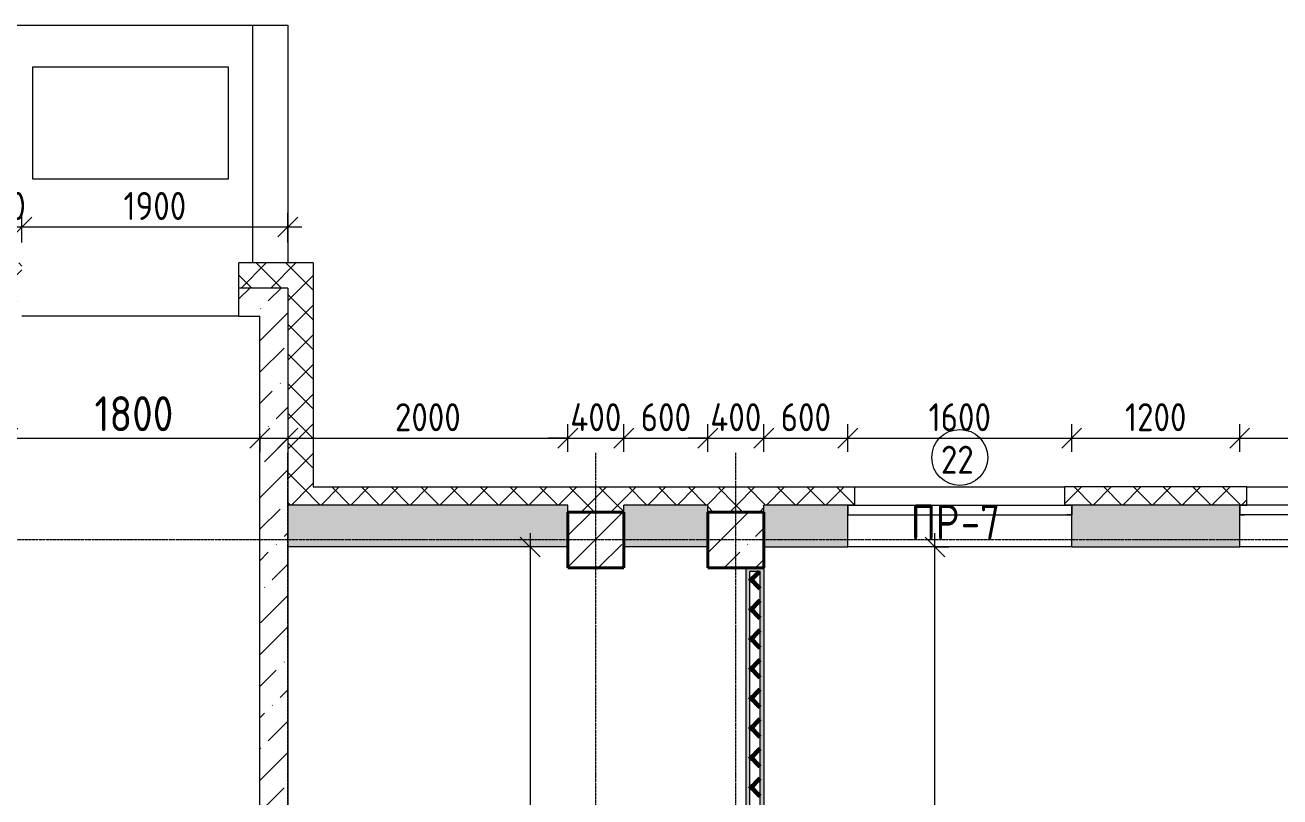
# Model space of a CAD drawing. Header units: millimetres. Extents: x -60946 to 138510, y -262288 to 24501.
# Drawn here: x 12007 to 20971, y -41296 to -35780 of the extents above; entities that cross this region are included whole.
import ezdxf

# ---------------------------------------------------------------- set-up
doc = ezdxf.new("R2010")
doc.units = ezdxf.units.MM
doc.linetypes.add('ADSK_Линия сетки', pattern=[25, 20, -2.5, 0, -2.5])
for name, color, linetype, lineweight in [('2)Тип-2', 3, 'Continuous', 60), ('_ Окна', 7, 'Continuous', 18), ('Марки', 7, 'Continuous', 20), ('Марки окон', 7, 'Continuous', 20), ('Несущие колонны', 7, 'Continuous', 18), ('Окна', 7, 'Continuous', 9), ('Оси', 7, 'Continuous', 9), ('Перекрытие', 7, 'Continuous', 18), ('Размеры', 7, 'Continuous', 9), ('Стены внутренние', 7, 'Continuous', 18), ('Стены наружные', 7, 'Continuous', 18), ('Стены несущие', 7, 'Continuous', 30), ('Стены отделка', 7, 'Continuous', 30), ('Стены штриховка', 7, 'Continuous', 9)]:
    doc.layers.add(name, color=color, linetype=linetype, lineweight=lineweight)
doc.styles.add('GOST Common_2', font='', dxfattribs={"width": 0.9, "height": 250})
doc.styles.add('GOST Common_3', font='', dxfattribs={"width": 0.9, "height": 200})
doc.styles.add('GOST Common_5', font='', dxfattribs={"width": 0.85, "height": 250})
doc.styles.get('GOST Common_2').set_extended_font_data('GOST Common')
doc.styles.get('GOST Common_3').set_extended_font_data('GOST Common')
doc.styles.get('GOST Common_5').set_extended_font_data('GOST Common')
doc.dimstyles.new('ADSK_Основной_2_0', dxfattribs={"dimscale": 304.8, "dimtxt": 201.142999, "dimasz": 0.463911, "dimexe": 0.328084, "dimexo": 0.328084, "dimgap": 0.164042, "dimtad": 1, "dimdec": 3, "dimrnd": 0.001, "dimdsep": 46, "dimtxsty": 'GOST Common_3', "dimblk1": 'OBLIQUE', "dimblk2": 'OBLIQUE', "dimsah": 1, "dimcen": 0.09, "dimdle": 0.328084, "dimazin": 2, "dimtfac": 1, "dimtdec": 4, "dimtix": 1, "dimtmove": 0, "dimatfit": 3, "dimfxl": 1, "dimtvp": 1, "dimtolj": 1, "dimtzin": 0, "dimlwd": 20, "dimlwe": 20, "dimarcsym": 2})
doc.dimstyles.new('ADSK_Основной_2_0_3', dxfattribs={"dimscale": 304.8, "dimtxt": 201.142999, "dimasz": 0.463911, "dimexe": 0.328084, "dimexo": 0.328084, "dimgap": 0.164042, "dimtad": 1, "dimdec": 3, "dimrnd": 0.001, "dimdsep": 46, "dimtxsty": 'GOST Common_2', "dimblk1": 'OBLIQUE', "dimblk2": 'OBLIQUE', "dimsah": 1, "dimcen": 0.09, "dimdle": 0.328084, "dimazin": 2, "dimtfac": 1, "dimtdec": 4, "dimtix": 1, "dimtmove": 0, "dimatfit": 3, "dimfxl": 1, "dimtvp": 1, "dimtolj": 1, "dimtzin": 0, "dimlwd": 20, "dimlwe": 20, "dimarcsym": 2})
pattern_1 = [(45, (1283.93, -48864.63), (-224.5064, 224.5064), []), (45, (1508.44, -48864.63), (-224.5064, 224.5064), [396.875, -79.375, 3.353, -76.022])]
pattern_2 = [(45, (1283.93, -48864.63), (84.18955, 308.69595), [396.875, -79.375, 3.353, -76.022])]
pattern_3 = [(45, (1283.93, -48864.63), (-106.066, 106.066), []), (135, (1283.93, -48864.63), (-106.066, -106.066), [])]

# ---------------------------------------------------------------- blocks, each defined once
blk = doc.blocks.new('ADSK_КолоннаЖБ_Прямоугольная - 400x400 мм-1807143-Кладочный план 1-го этажа')
at = {"layer": 'Несущие колонны', "lineweight": 40}
for p, q in [((-200, 200), (200, 200)), ((-200, -200), (-200, 200)), ((200, 200), (200, -200)), ((200, -200), (-200, -200))]:
    blk.add_line(p, q, dxfattribs=at)
blk = doc.blocks.new('ОКНО L03 _2СТ_RS - ОК-1_1600х2000h_противоударное-3556404-Кладочный план 1-го этажа')
at = {"layer": '_ Окна'}
for p, q in [((-838.1, -79), (761.9, -79)), ((-838.1, -149), (-838.1, -79)), ((-838.1, -79), (-803.1, -79)), ((761.9, -79), (726.9, -79)), ((761.9, -149), (761.9, -79)), ((-838.1, -149), (761.9, -149)), ((-838.1, -149), (-833.1, -149)), ((761.9, -149), (756.9, -149))]:
    blk.add_line(p, q, dxfattribs=at)
blk = doc.blocks.new('ОКНО L03 _2СТ_RS - ОК-1_1600х2000h_противоударное-3556409-Кладочный план 1-го этажа')
at = {"layer": '_ Окна'}
for p, q in [((-838.1, 149), (761.9, 149)), ((-838.1, 149), (-838.1, 79)), ((-838.1, 149), (-833.1, 149)), ((761.9, 149), (756.9, 149)), ((761.9, 149), (761.9, 79)), ((-838.1, 79), (761.9, 79)), ((-838.1, 79), (-803.1, 79)), ((761.9, 79), (726.9, 79))]:
    blk.add_line(p, q, dxfattribs=at)
blk = doc.blocks.new('_Oblique')
at = {"color": 0, "linetype": 'ByBlock', "lineweight": -2}
blk.add_line((-0.5, -0.5), (0.5, 0.5), dxfattribs=at)
blk = doc.blocks.new('*D4213')
at = {"layer": 'Defpoints', "color": 0, "transparency": 16777216}
for p in [(11983.9, -37222.5), (11683.9, -37433.8), (11983.9, -37433.8)]:
    blk.add_point(p, dxfattribs=at)
at = {"layer": 'Размеры', "color": 0, "lineweight": 20, "transparency": 16777216}
for p, q in [((11683.9, -37333.8), (11683.9, -37122.5)), ((11983.9, -37333.8), (11983.9, -37122.5)), ((11683.9, -37222.5), (11542.5, -37222.5)), ((11683.9, -37222.5), (11983.9, -37222.5)), ((11983.9, -37222.5), (12125.3, -37222.5))]:
    blk.add_line(p, q, dxfattribs=at)
at = {"layer": 'Размеры', "color": 0, "lineweight": 20, "transparency": 16777216, "xscale": 141.4, "yscale": 141.4, "zscale": 141.4}
blk.add_blockref('_Oblique', (11683.9, -37222.5), dxfattribs=at)
at = {"layer": 'Размеры', "color": 0, "lineweight": 20, "transparency": 16777216, "xscale": 141.4, "yscale": 141.4, "zscale": 141.4, "rotation": 180}
blk.add_blockref('_Oblique', (11983.9, -37222.5), dxfattribs=at)
at = {"layer": 'Размеры', "color": 0, "lineweight": 9, "transparency": 16777216, "insert": (11833.9, -37072.5), "char_height": 200, "width": 454.106, "attachment_point": 5, "style": 'GOST Common_3'}
blk.add_mtext('\\A1;300', dxfattribs=at)
blk = doc.blocks.new('*D4214')
at = {"layer": 'Defpoints', "color": 0, "transparency": 16777216}
for p in [(13883.9, -37222.5), (11983.9, -37433.8), (13883.9, -37433.8)]:
    blk.add_point(p, dxfattribs=at)
at = {"layer": 'Размеры', "color": 0, "lineweight": 20, "transparency": 16777216}
for p, q in [((11983.9, -37333.8), (11983.9, -37122.5)), ((13883.9, -37333.8), (13883.9, -37122.5)), ((11883.9, -37222.5), (13983.9, -37222.5))]:
    blk.add_line(p, q, dxfattribs=at)
at = {"layer": 'Размеры', "color": 0, "lineweight": 20, "transparency": 16777216, "xscale": 141.4, "yscale": 141.4, "zscale": 141.4, "rotation": 180}
blk.add_blockref('_Oblique', (11983.9, -37222.5), dxfattribs=at)
at = {"layer": 'Размеры', "color": 0, "lineweight": 20, "transparency": 16777216, "xscale": 141.4, "yscale": 141.4, "zscale": 141.4}
blk.add_blockref('_Oblique', (13883.9, -37222.5), dxfattribs=at)
at = {"layer": 'Размеры', "color": 0, "lineweight": 9, "transparency": 16777216, "insert": (12933.9, -37072.5), "char_height": 200, "width": 560.473, "attachment_point": 5, "style": 'GOST Common_3'}
blk.add_mtext('\\A1;1900', dxfattribs=at)
blk = doc.blocks.new('*D4215')
at = {"layer": 'Defpoints', "color": 0, "transparency": 16777216}
for p in [(13883.9, -38632.1), (15883.9, -38732.1), (15883.9, -38930.2)]:
    blk.add_point(p, dxfattribs=at)
at = {"layer": 'Размеры', "color": 0, "lineweight": 20, "transparency": 16777216}
for p, q in [((15883.9, -38830.2), (15883.9, -38632.1)), ((13783.9, -38732.1), (15983.9, -38732.1)), ((13883.9, -38732.1), (13883.9, -38832.1))]:
    blk.add_line(p, q, dxfattribs=at)
at = {"layer": 'Размеры', "color": 0, "lineweight": 20, "transparency": 16777216, "xscale": 141.4, "yscale": 141.4, "zscale": 141.4, "rotation": 180}
blk.add_blockref('_Oblique', (13883.9, -38732.1), dxfattribs=at)
at = {"layer": 'Размеры', "color": 0, "lineweight": 20, "transparency": 16777216, "xscale": 141.4, "yscale": 141.4, "zscale": 141.4}
blk.add_blockref('_Oblique', (15883.9, -38732.1), dxfattribs=at)
at = {"layer": 'Размеры', "color": 0, "lineweight": 9, "transparency": 16777216, "insert": (14883.9, -38582.1), "char_height": 200, "width": 605.475, "attachment_point": 5, "style": 'GOST Common_3'}
blk.add_mtext('\\A1;2000', dxfattribs=at)
blk = doc.blocks.new('*D4216')
at = {"layer": 'Defpoints', "color": 0, "transparency": 16777216}
for p in [(16283.9, -38732.1), (15883.9, -38930.2), (16283.9, -38930.2)]:
    blk.add_point(p, dxfattribs=at)
at = {"layer": 'Размеры', "color": 0, "lineweight": 20, "transparency": 16777216}
for p, q in [((15883.9, -38830.2), (15883.9, -38632.1)), ((16283.9, -38830.2), (16283.9, -38632.1)), ((15883.9, -38732.1), (15742.5, -38732.1)), ((15883.9, -38732.1), (16283.9, -38732.1)), ((16283.9, -38732.1), (16425.3, -38732.1))]:
    blk.add_line(p, q, dxfattribs=at)
at = {"layer": 'Размеры', "color": 0, "lineweight": 20, "transparency": 16777216, "xscale": 141.4, "yscale": 141.4, "zscale": 141.4}
blk.add_blockref('_Oblique', (15883.9, -38732.1), dxfattribs=at)
at = {"layer": 'Размеры', "color": 0, "lineweight": 20, "transparency": 16777216, "xscale": 141.4, "yscale": 141.4, "zscale": 141.4, "rotation": 180}
blk.add_blockref('_Oblique', (16283.9, -38732.1), dxfattribs=at)
at = {"layer": 'Размеры', "color": 0, "lineweight": 9, "transparency": 16777216, "insert": (16083.9, -38582.1), "char_height": 200, "width": 474.561, "attachment_point": 5, "style": 'GOST Common_3'}
blk.add_mtext('\\A1;400', dxfattribs=at)
blk = doc.blocks.new('*D4217')
at = {"layer": 'Defpoints', "color": 0, "transparency": 16777216}
for p in [(16883.9, -38732.1), (16283.9, -38930.2), (16883.9, -38930.2)]:
    blk.add_point(p, dxfattribs=at)
at = {"layer": 'Размеры', "color": 0, "lineweight": 20, "transparency": 16777216}
for p, q in [((16283.9, -38830.2), (16283.9, -38632.1)), ((16883.9, -38830.2), (16883.9, -38632.1)), ((16183.9, -38732.1), (16983.9, -38732.1))]:
    blk.add_line(p, q, dxfattribs=at)
at = {"layer": 'Размеры', "color": 0, "lineweight": 20, "transparency": 16777216, "xscale": 141.4, "yscale": 141.4, "zscale": 141.4, "rotation": 180}
blk.add_blockref('_Oblique', (16283.9, -38732.1), dxfattribs=at)
at = {"layer": 'Размеры', "color": 0, "lineweight": 20, "transparency": 16777216, "xscale": 141.4, "yscale": 141.4, "zscale": 141.4}
blk.add_blockref('_Oblique', (16883.9, -38732.1), dxfattribs=at)
at = {"layer": 'Размеры', "color": 0, "lineweight": 9, "transparency": 16777216, "insert": (16583.9, -38582.1), "char_height": 200, "width": 454.106, "attachment_point": 5, "style": 'GOST Common_3'}
blk.add_mtext('\\A1;600', dxfattribs=at)
blk = doc.blocks.new('*D4218')
at = {"layer": 'Defpoints', "color": 0, "transparency": 16777216}
for p in [(17283.9, -38732.1), (16883.9, -38930.2), (17283.9, -38930.2)]:
    blk.add_point(p, dxfattribs=at)
at = {"layer": 'Размеры', "color": 0, "lineweight": 20, "transparency": 16777216}
for p, q in [((16883.9, -38830.2), (16883.9, -38632.1)), ((17283.9, -38830.2), (17283.9, -38632.1)), ((16883.9, -38732.1), (16742.5, -38732.1)), ((16883.9, -38732.1), (17283.9, -38732.1)), ((17283.9, -38732.1), (17425.3, -38732.1))]:
    blk.add_line(p, q, dxfattribs=at)
at = {"layer": 'Размеры', "color": 0, "lineweight": 20, "transparency": 16777216, "xscale": 141.4, "yscale": 141.4, "zscale": 141.4}
blk.add_blockref('_Oblique', (16883.9, -38732.1), dxfattribs=at)
at = {"layer": 'Размеры', "color": 0, "lineweight": 20, "transparency": 16777216, "xscale": 141.4, "yscale": 141.4, "zscale": 141.4, "rotation": 180}
blk.add_blockref('_Oblique', (17283.9, -38732.1), dxfattribs=at)
at = {"layer": 'Размеры', "color": 0, "lineweight": 9, "transparency": 16777216, "insert": (17083.9, -38582.1), "char_height": 200, "width": 474.561, "attachment_point": 5, "style": 'GOST Common_3'}
blk.add_mtext('\\A1;400', dxfattribs=at)
blk = doc.blocks.new('*D4219')
at = {"layer": 'Defpoints', "color": 0, "transparency": 16777216}
for p in [(17883.9, -38732.1), (17283.9, -38930.2), (17883.9, -38930)]:
    blk.add_point(p, dxfattribs=at)
at = {"layer": 'Размеры', "color": 0, "lineweight": 20, "transparency": 16777216}
for p, q in [((17283.9, -38830.2), (17283.9, -38632.1)), ((17883.9, -38830), (17883.9, -38632.1)), ((17183.9, -38732.1), (17983.9, -38732.1))]:
    blk.add_line(p, q, dxfattribs=at)
at = {"layer": 'Размеры', "color": 0, "lineweight": 20, "transparency": 16777216, "xscale": 141.4, "yscale": 141.4, "zscale": 141.4, "rotation": 180}
blk.add_blockref('_Oblique', (17283.9, -38732.1), dxfattribs=at)
at = {"layer": 'Размеры', "color": 0, "lineweight": 20, "transparency": 16777216, "xscale": 141.4, "yscale": 141.4, "zscale": 141.4}
blk.add_blockref('_Oblique', (17883.9, -38732.1), dxfattribs=at)
at = {"layer": 'Размеры', "color": 0, "lineweight": 9, "transparency": 16777216, "insert": (17583.9, -38582.1), "char_height": 200, "width": 454.106, "attachment_point": 5, "style": 'GOST Common_3'}
blk.add_mtext('\\A1;600', dxfattribs=at)
blk = doc.blocks.new('*D4220')
at = {"layer": 'Defpoints', "color": 0, "transparency": 16777216}
for p in [(19483.9, -38732.1), (17883.9, -38930), (19483.9, -38930)]:
    blk.add_point(p, dxfattribs=at)
at = {"layer": 'Размеры', "color": 0, "lineweight": 20, "transparency": 16777216}
for p, q in [((17883.9, -38830), (17883.9, -38632.1)), ((19483.9, -38830), (19483.9, -38632.1)), ((17783.9, -38732.1), (19583.9, -38732.1))]:
    blk.add_line(p, q, dxfattribs=at)
at = {"layer": 'Размеры', "color": 0, "lineweight": 20, "transparency": 16777216, "xscale": 141.4, "yscale": 141.4, "zscale": 141.4, "rotation": 180}
blk.add_blockref('_Oblique', (17883.9, -38732.1), dxfattribs=at)
at = {"layer": 'Размеры', "color": 0, "lineweight": 20, "transparency": 16777216, "xscale": 141.4, "yscale": 141.4, "zscale": 141.4}
blk.add_blockref('_Oblique', (19483.9, -38732.1), dxfattribs=at)
at = {"layer": 'Размеры', "color": 0, "lineweight": 9, "transparency": 16777216, "insert": (18683.9, -38582.1), "char_height": 200, "width": 560.473, "attachment_point": 5, "style": 'GOST Common_3'}
blk.add_mtext('\\A1;1600', dxfattribs=at)
blk = doc.blocks.new('*D4221')
at = {"layer": 'Defpoints', "color": 0, "transparency": 16777216}
for p in [(20683.9, -38732.1), (19483.9, -38930), (20683.9, -38930)]:
    blk.add_point(p, dxfattribs=at)
at = {"layer": 'Размеры', "color": 0, "lineweight": 20, "transparency": 16777216}
for p, q in [((19483.9, -38830), (19483.9, -38632.1)), ((20683.9, -38830), (20683.9, -38632.1)), ((19383.9, -38732.1), (20783.9, -38732.1))]:
    blk.add_line(p, q, dxfattribs=at)
at = {"layer": 'Размеры', "color": 0, "lineweight": 20, "transparency": 16777216, "xscale": 141.4, "yscale": 141.4, "zscale": 141.4, "rotation": 180}
blk.add_blockref('_Oblique', (19483.9, -38732.1), dxfattribs=at)
at = {"layer": 'Размеры', "color": 0, "lineweight": 20, "transparency": 16777216, "xscale": 141.4, "yscale": 141.4, "zscale": 141.4}
blk.add_blockref('_Oblique', (20683.9, -38732.1), dxfattribs=at)
at = {"layer": 'Размеры', "color": 0, "lineweight": 9, "transparency": 16777216, "insert": (20083.9, -38582.1), "char_height": 200, "width": 560.473, "attachment_point": 5, "style": 'GOST Common_3'}
blk.add_mtext('\\A1;1200', dxfattribs=at)
blk = doc.blocks.new('*D4222')
at = {"layer": 'Defpoints', "color": 0, "transparency": 16777216}
for p in [(22283.9, -38732.1), (20683.9, -38930), (22283.9, -38930)]:
    blk.add_point(p, dxfattribs=at)
at = {"layer": 'Размеры', "color": 0, "lineweight": 20, "transparency": 16777216}
for p, q in [((20683.9, -38830), (20683.9, -38632.1)), ((22283.9, -38830), (22283.9, -38632.1)), ((20583.9, -38732.1), (22383.9, -38732.1))]:
    blk.add_line(p, q, dxfattribs=at)
at = {"layer": 'Размеры', "color": 0, "lineweight": 20, "transparency": 16777216, "xscale": 141.4, "yscale": 141.4, "zscale": 141.4, "rotation": 180}
blk.add_blockref('_Oblique', (20683.9, -38732.1), dxfattribs=at)
at = {"layer": 'Размеры', "color": 0, "lineweight": 20, "transparency": 16777216, "xscale": 141.4, "yscale": 141.4, "zscale": 141.4}
blk.add_blockref('_Oblique', (22283.9, -38732.1), dxfattribs=at)
at = {"layer": 'Размеры', "color": 0, "lineweight": 9, "transparency": 16777216, "insert": (21483.9, -38582.1), "char_height": 200, "width": 560.473, "attachment_point": 5, "style": 'GOST Common_3'}
blk.add_mtext('\\A1;1600', dxfattribs=at)
blk = doc.blocks.new('*D3744')
at = {"layer": 'Defpoints', "color": 0, "transparency": 16777216}
for p in [(18406.4, -39509.7), (18506.4, -39509.7), (17958.9, -45184.7)]:
    blk.add_point(p, dxfattribs=at)
at = {"layer": 'Размеры', "color": 0, "lineweight": 20, "transparency": 16777216}
for p, q in [((18506.4, -45284.7), (18506.4, -39409.7)), ((18506.4, -39509.7), (18606.4, -39509.7)), ((18058.9, -45184.7), (18606.4, -45184.7))]:
    blk.add_line(p, q, dxfattribs=at)
at = {"layer": 'Размеры', "color": 0, "lineweight": 20, "transparency": 16777216, "xscale": 141.4, "yscale": 141.4, "zscale": 141.4}
for p, rotation in [((18506.4, -39509.7), 90), ((18506.4, -45184.7), 270)]:
    blk.add_blockref('_Oblique', p, dxfattribs=dict(at, rotation=rotation))
at = {"layer": 'Размеры', "color": 0, "lineweight": 9, "transparency": 16777216, "insert": (18331.4, -42347.2), "char_height": 250, "width": 605.475, "attachment_point": 5, "rotation": 90, "style": 'GOST Common_2'}
blk.add_mtext('\\A1;5675', dxfattribs=at)
blk = doc.blocks.new('*D3748')
at = {"layer": 'Defpoints', "color": 0, "transparency": 16777216}
for p in [(15715.2, -39509.7), (15615.2, -45184.7), (15858.9, -45184.7)]:
    blk.add_point(p, dxfattribs=at)
at = {"layer": 'Размеры', "color": 0, "lineweight": 20, "transparency": 16777216}
for p, q in [((15615.2, -39409.7), (15615.2, -45284.7)), ((15615.2, -39509.7), (15515.2, -39509.7)), ((15758.9, -45184.7), (15515.2, -45184.7))]:
    blk.add_line(p, q, dxfattribs=at)
at = {"layer": 'Размеры', "color": 0, "lineweight": 20, "transparency": 16777216, "xscale": 141.4, "yscale": 141.4, "zscale": 141.4}
for p, rotation in [((15615.2, -39509.7), 90), ((15615.2, -45184.7), 270)]:
    blk.add_blockref('_Oblique', p, dxfattribs=dict(at, rotation=rotation))
at = {"layer": 'Размеры', "color": 0, "lineweight": 9, "transparency": 16777216, "insert": (15440.2, -42347.2), "char_height": 250, "width": 605.475, "attachment_point": 5, "rotation": 90, "style": 'GOST Common_2'}
blk.add_mtext('\\A1;5675', dxfattribs=at)
blk = doc.blocks.new('*D3763')
at = {"layer": 'Defpoints', "color": 0, "transparency": 16777216}
for p in [(13683.9, -38632.1), (13683.9, -38732.1), (11883.9, -39459.7)]:
    blk.add_point(p, dxfattribs=at)
at = {"layer": 'Размеры', "color": 0, "lineweight": 20, "transparency": 16777216}
for p, q in [((11883.9, -39359.7), (11883.9, -38632.1)), ((11783.9, -38732.1), (13783.9, -38732.1)), ((13683.9, -38732.1), (13683.9, -38832.1))]:
    blk.add_line(p, q, dxfattribs=at)
at = {"layer": 'Размеры', "color": 0, "lineweight": 20, "transparency": 16777216, "xscale": 141.4, "yscale": 141.4, "zscale": 141.4, "rotation": 180}
blk.add_blockref('_Oblique', (11883.9, -38732.1), dxfattribs=at)
at = {"layer": 'Размеры', "color": 0, "lineweight": 20, "transparency": 16777216, "xscale": 141.4, "yscale": 141.4, "zscale": 141.4}
blk.add_blockref('_Oblique', (13683.9, -38732.1), dxfattribs=at)
at = {"layer": 'Размеры', "color": 0, "lineweight": 9, "transparency": 16777216, "insert": (12783.9, -38557.1), "char_height": 250, "width": 560.473, "attachment_point": 5, "style": 'GOST Common_2'}
blk.add_mtext('\\A1;1800', dxfattribs=at)
blk = doc.blocks.new('М_окна1 - Маркировка типоразмера-1510237-Кладочный план 1-го этажа')
at = {"layer": 'Марки окон'}
blk.add_circle((0, 0), 2, dxfattribs=at)

msp = doc.modelspace()

# ---------------------------------------------------------------- hatches: boundary and pattern name
at = {"layer": '2)Тип-2'}
for points in [[(17183.9343, -45209.6624), (17183.9343, -39659.6624), (17158.9343, -39659.6624), (17158.9343, -45209.6624)], [(17258.9343, -45209.6624), (17283.9343, -45209.6624), (17283.9343, -39659.6624), (17183.9343, -39659.6624), (17183.9343, -39684.6624), (17258.9343, -39684.6624), (17258.9343, -44837.9461)]]:
    msp.add_hatch(color=256, dxfattribs=at).paths.add_polyline_path(points)
h = msp.add_hatch(dxfattribs=at)
h.set_pattern_fill('FP_4', color=256, style=0, pattern_type=2)
h.set_pattern_definition(pattern_3)
h.paths.add_polyline_path([(17258.9343, -45259.6624), (17258.9343, -39684.6624), (17183.9343, -39684.6624), (17183.9343, -45259.6624)])
at = {"layer": 'Несущие колонны', "lineweight": 9}
h = msp.add_hatch(dxfattribs=at)
h.set_pattern_fill('FP_3', color=256, style=0, pattern_type=2)
h.set_pattern_definition(pattern_1)
h.paths.add_polyline_path([(15883.9343, -39659.6624), (16283.9343, -39659.6624), (16283.9343, -39259.6624), (15883.9343, -39259.6624)])
h = msp.add_hatch(dxfattribs=at)
h.set_pattern_fill('FP_3', color=256, style=0, pattern_type=2)
h.set_pattern_definition(pattern_1)
h.paths.add_polyline_path([(17155.4871, -39659.6624), (17283.9343, -39659.6624), (17283.9343, -39259.6624), (16883.9343, -39259.6624), (16883.9343, -39659.6624)])
at = {"layer": 'Стены внутренние', "lineweight": 9}
h = msp.add_hatch(dxfattribs=at)
h.set_pattern_fill('FP_1', color=256, style=0, pattern_type=2)
h.set_pattern_definition(pattern_2)
h.paths.add_polyline_path([(42187.5179, -39509.6624), (43283.9343, -39509.6624), (43283.9343, -39209.6624), (41283.9343, -39209.6624), (41283.9343, -39509.6624)])
h.paths.add_polyline_path([(28283.9343, -39509.6624), (28883.9343, -39509.6624), (28883.9343, -39209.6624), (28283.9343, -39210.6624)])
h.paths.add_polyline_path([(29958.9343, -39509.6624), (29958.9343, -39209.6624), (29269.3587, -39209.6624), (29269.3587, -39259.6624), (29283.9343, -39259.6624), (29283.9343, -39509.6624), (29408.9343, -39509.6624)])
h.paths.add_polyline_path([(40883.9343, -39509.6624), (40883.9343, -39209.6624), (40283.9343, -39210.6624), (40283.9343, -39509.6624), (40715.0455, -39509.6624)])
h.paths.add_polyline_path([(31858.9343, -39509.6624), (32683.9343, -39509.6624), (32683.9343, -39210.6624), (31408.9343, -39209.6624), (31408.9343, -39509.6624), (31783.9343, -39509.6624)])
h.paths.add_polyline_path([(38333.9343, -39509.6624), (38683.9343, -39509.6624), (38683.9343, -39210.6624), (37483.9343, -39210.6624), (37483.9343, -39509.6624), (38308.9343, -39509.6624)])
h.paths.add_polyline_path([(34283.9343, -39509.6624), (34883.9343, -39509.6624), (34883.9343, -39209.6624), (34283.9343, -39210.6624)])
h.paths.add_polyline_path([(35283.9343, -39509.6624), (35883.9343, -39509.6624), (35883.9343, -39210.6624), (35283.9343, -39209.6624)])
h.paths.add_polyline_path([(26158.9343, -39509.6624), (26683.9343, -39509.6624), (26683.9343, -39210.6624), (25483.9343, -39210.6624), (25483.9343, -39509.6624), (26133.9343, -39509.6624)])
h.paths.add_polyline_path([(15883.9343, -39509.6624), (15883.9343, -39209.6624), (13883.9343, -39209.6624), (13883.9343, -39509.6624), (14210.5423, -39509.6624)])
h.paths.add_polyline_path([(16883.9343, -39509.6624), (16883.9343, -39209.6624), (16283.9343, -39209.6624), (16283.9343, -39509.6624)])
h.paths.add_polyline_path([(20100.4319, -39509.6624), (20683.9343, -39509.6624), (20683.9343, -39210.6624), (19483.9343, -39210.6624), (19483.9343, -39509.6624)])
h.paths.add_polyline_path([(23283.9343, -39509.6624), (23883.9343, -39509.6624), (23883.9343, -39210.6624), (23283.9343, -39209.6624)])
h.paths.add_polyline_path([(17283.9343, -39509.6624), (17883.9343, -39509.6624), (17883.9343, -39210.6624), (17283.9343, -39209.6624)])
h.paths.add_polyline_path([(22883.9343, -39509.6624), (22883.9343, -39209.6624), (22283.9343, -39210.6624), (22283.9343, -39509.6624)])
at = {"layer": 'Стены наружные', "lineweight": 9}
h = msp.add_hatch(dxfattribs=at)
h.set_pattern_fill('FP_4', color=256, style=0, pattern_type=2)
h.set_pattern_definition(pattern_3)
h.paths.add_polyline_path([(10333.9343, -37659.6624), (10333.9343, -37479.6624), (10083.9343, -37479.6624), (10083.9343, -37659.6624)])
h.paths.add_polyline_path([(14063.9343, -37659.6624), (14063.9343, -37479.6624), (13533.9343, -37479.6624), (13533.9343, -37659.6624), (13883.9343, -37659.6624)])
h.paths.add_polyline_path([(11683.9343, -37659.6624), (11983.9343, -37659.6624), (11983.9343, -37479.6624), (11683.9343, -37479.6624)])
h = msp.add_hatch(dxfattribs=at)
h.set_pattern_fill('FP_1', color=256, style=0, pattern_type=2)
h.set_pattern_definition(pattern_2)
h.paths.add_polyline_path([(13533.9343, -37859.6624), (13883.9343, -37859.6624), (13883.9343, -37659.6624), (13533.9343, -37659.6624)])
h.paths.add_polyline_path([(11763.9343, -37859.6624), (11983.9343, -37859.6624), (11983.9343, -37659.6624), (11683.9343, -37659.6624), (11683.9343, -37859.6624)])
h.paths.add_polyline_path([(10283.9343, -37859.6624), (10333.9343, -37859.6624), (10333.9343, -37659.6624), (10083.9343, -37659.6624), (10083.9343, -37859.6624)])
h = msp.add_hatch(dxfattribs=at)
h.set_pattern_fill('FP_4', color=256, style=0, pattern_type=2)
h.set_pattern_definition(pattern_3)
h.paths.add_polyline_path([(13883.9343, -39079.6624), (14063.9343, -39079.6624), (14063.9343, -37659.6624), (13883.9343, -37659.6624), (13883.9343, -38397.1072)])
h = msp.add_hatch(dxfattribs=at)
h.set_pattern_fill('FP_1', color=256, style=0, pattern_type=2)
h.set_pattern_definition(pattern_2)
h.paths.add_polyline_path([(13683.9343, -46059.6624), (13883.9343, -46059.6624), (13883.9343, -37859.6624), (13683.9343, -37859.6624), (13683.9343, -43549.7783)])
h = msp.add_hatch(dxfattribs=at)
h.set_pattern_fill('FP_4', color=256, style=0, pattern_type=2)
h.set_pattern_definition(pattern_3)
h.paths.add_polyline_path([(31408.9343, -39209.6624), (32733.9343, -39209.6624), (32733.9343, -39079.6624), (31408.9343, -39079.6624)])
h.paths.add_polyline_path([(28883.9343, -39209.6624), (29958.9343, -39209.6624), (29958.9343, -39079.6624), (28233.9343, -39079.6624), (28233.9343, -39209.6624)])
h.paths.add_polyline_path([(43283.9343, -39209.6624), (43283.9343, -39079.6624), (40233.9343, -39079.6624), (40233.9343, -39209.6624), (42187.5179, -39209.6624)])
h.paths.add_polyline_path([(34233.9343, -39209.6624), (35933.9343, -39209.6624), (35933.9343, -39079.6624), (34233.9343, -39079.6624)])
h.paths.add_polyline_path([(37770.1007, -39209.6624), (38733.9343, -39209.6624), (38733.9343, -39079.6624), (37433.9343, -39079.6624), (37433.9343, -39209.6624)])
h.paths.add_polyline_path([(22883.9343, -39209.6624), (23933.9343, -39209.6624), (23933.9343, -39079.6624), (22233.9343, -39079.6624), (22233.9343, -39209.6624)])
h.paths.add_polyline_path([(16283.9343, -39209.6624), (17933.9343, -39209.6624), (17933.9343, -39079.6624), (13883.9343, -39079.6624), (13883.9343, -39209.6624), (15883.9343, -39209.6624)])
h.paths.add_polyline_path([(25433.9343, -39209.6624), (26733.9343, -39209.6624), (26733.9343, -39079.6624), (25433.9343, -39079.6624)])
h.paths.add_polyline_path([(20100.4319, -39209.6624), (20733.9343, -39209.6624), (20733.9343, -39079.6624), (19433.9343, -39079.6624), (19433.9343, -39209.6624)])
h = msp.add_hatch(dxfattribs=at)
h.set_pattern_fill('FP_4', color=256, style=0, pattern_type=2)
h.set_pattern_definition(pattern_3)
h.paths.add_polyline_path([(15883.9343, -39259.6624), (16283.9343, -39259.6624), (16283.9343, -39209.6624), (15883.9343, -39209.6624)])
h = msp.add_hatch(dxfattribs=at)
h.set_pattern_fill('FP_4', color=256, style=0, pattern_type=2)
h.set_pattern_definition(pattern_3)
h.paths.add_polyline_path([(17155.4871, -39259.6624), (17283.9343, -39259.6624), (17283.9343, -39209.6624), (16883.9343, -39209.6624), (16883.9343, -39259.6624)])

# ---------------------------------------------------------------- linework, layer by layer
at = {"layer": 'Несущие колонны', "lineweight": 9}
for p, q in [((16283.9343, -39259.6624), (15883.9343, -39259.6624)), ((15883.9343, -39659.6624), (15883.9343, -39259.6624)), ((16283.9343, -39259.6624), (16283.9343, -39659.6624)), ((17283.9343, -39259.6624), (16883.9343, -39259.6624)), ((16883.9343, -39659.6624), (16883.9343, -39259.6624)), ((17283.9343, -39259.6624), (17283.9343, -39659.6624)), ((16283.9343, -39659.6624), (15883.9343, -39659.6624)), ((17283.9343, -39659.6624), (16883.9343, -39659.6624))]:
    msp.add_line(p, q, dxfattribs=at)
at = {"layer": 'Оси', "linetype": 'ADSK_Линия сетки', "lineweight": 5}
for p, q in [((13883.9343, -59838.5137), (13883.9343, -38837.1863)), ((16083.9343, -59838.5137), (16083.9343, -38837.1863)), ((17083.9343, -59838.5137), (17083.9343, -38837.1863)), ((63681.4538, -39459.6624), (-23956.1623, -39459.6624))]:
    msp.add_line(p, q, dxfattribs=at)
at = {"layer": 'Перекрытие'}
for p, q in [((10233.9343, -35779.6624), (13633.9343, -35779.6624)), ((13458.9343, -36079.6624), (12058.9343, -36079.6624)), ((12058.9343, -36079.6624), (12058.9343, -36879.6624)), ((13458.9343, -36879.6624), (13458.9343, -36079.6624)), ((12058.9343, -36879.6624), (13458.9343, -36879.6624)), ((13533.9343, -37859.6624), (11983.9343, -37859.6624))]:
    msp.add_line(p, q, dxfattribs=at)
at = {"layer": 'Стены внутренние', "lineweight": 5}
for p, q in [((19483.9343, -39509.6624), (17883.9343, -39509.6624)), ((22283.9343, -39509.6624), (20683.9343, -39509.6624))]:
    msp.add_line(p, q, dxfattribs=at)
at = {"layer": 'Стены наружные', "lineweight": 9}
for p, q in [((13633.9343, -37479.6624), (13633.9343, -35779.6624)), ((13633.9343, -35779.6624), (13883.9343, -35779.6624)), ((13883.9343, -35779.6624), (13883.9343, -37479.6624)), ((17933.9343, -39079.6624), (19433.9343, -39079.6624)), ((20733.9343, -39079.6624), (22233.9343, -39079.6624))]:
    msp.add_line(p, q, dxfattribs=at)
at = {"layer": 'Стены несущие', "lineweight": 9}
for p, q in [((13533.9343, -37859.6624), (13533.9343, -37659.6624)), ((13883.9343, -37659.6624), (13883.9343, -39209.6624)), ((13533.9343, -37859.6624), (13683.9343, -37859.6624)), ((13683.9343, -46059.6624), (13683.9343, -37859.6624)), ((15883.9343, -39509.6624), (15883.9343, -39259.6624)), ((16283.9343, -39509.6624), (16283.9343, -39259.6624)), ((16883.9343, -39509.6624), (16883.9343, -39259.6624)), ((17283.9343, -39509.6624), (17283.9343, -39259.6624)), ((17883.9343, -39210.6624), (17933.9343, -39210.6624)), ((17883.9343, -39509.6624), (17883.9343, -39210.6624)), ((17933.9343, -39209.6624), (17933.9343, -39210.6624)), ((19433.9343, -39209.6624), (19433.9343, -39210.6624)), ((19433.9343, -39210.6624), (19483.9343, -39210.6624)), ((19483.9343, -39509.6624), (19483.9343, -39210.6624)), ((20683.9343, -39210.6624), (20733.9343, -39210.6624)), ((20683.9343, -39509.6624), (20683.9343, -39210.6624)), ((20733.9343, -39209.6624), (20733.9343, -39210.6624)), ((13883.9343, -39509.6624), (13883.9343, -45184.6624)), ((15883.9343, -39509.6624), (13883.9343, -39509.6624)), ((16883.9343, -39509.6624), (16283.9343, -39509.6624)), ((17283.9343, -39509.6624), (17883.9343, -39509.6624)), ((19483.9343, -39509.6624), (20683.9343, -39509.6624)), ((17158.9343, -45184.6624), (17158.9343, -39659.6624)), ((17158.9343, -39659.6624), (17283.9343, -39659.6624)), ((17283.9343, -39659.6624), (17283.9343, -45184.6624))]:
    msp.add_line(p, q, dxfattribs=at)
at = {"layer": 'Стены отделка', "lineweight": 18}
for p, q in [((14063.9343, -37479.6624), (13533.9343, -37479.6624)), ((13533.9343, -37659.6624), (13533.9343, -37479.6624)), ((14063.9343, -37479.6624), (14063.9343, -39079.6624)), ((14063.9343, -39079.6624), (17933.9343, -39079.6624)), ((17933.9343, -39209.6624), (17933.9343, -39079.6624)), ((20733.9343, -39079.6624), (19433.9343, -39079.6624)), ((19433.9343, -39209.6624), (19433.9343, -39079.6624)), ((20733.9343, -39209.6624), (20733.9343, -39079.6624)), ((15883.9343, -39259.6624), (15883.9343, -39209.6624)), ((16283.9343, -39259.6624), (15883.9343, -39259.6624)), ((16283.9343, -39259.6624), (16283.9343, -39209.6624)), ((16883.9343, -39259.6624), (16883.9343, -39209.6624)), ((17283.9343, -39259.6624), (16883.9343, -39259.6624)), ((17283.9343, -39259.6624), (17283.9343, -39209.6624))]:
    msp.add_line(p, q, dxfattribs=at)
at = {"layer": 'Стены штриховка', "lineweight": 9}
for p, q in [((13883.9343, -37659.6624), (13533.9343, -37659.6624)), ((15883.9343, -39209.6624), (13883.9343, -39209.6624)), ((13883.9343, -39209.6624), (13883.9343, -39509.6624)), ((16883.9343, -39209.6624), (16283.9343, -39209.6624)), ((17933.9343, -39209.6624), (17283.9343, -39209.6624)), ((20733.9343, -39209.6624), (19433.9343, -39209.6624)), ((17258.9343, -39684.6624), (17183.9343, -39684.6624)), ((17183.9343, -45259.6624), (17183.9343, -39684.6624)), ((17258.9343, -45259.6624), (17258.9343, -39684.6624))]:
    msp.add_line(p, q, dxfattribs=at)

# ---------------------------------------------------------------- block references
at = {"layer": 'Марки окон', "xscale": 99.99999999999993, "yscale": 99.99999999999993, "zscale": 99.99999999999993}
msp.add_blockref('М_окна1 - Маркировка типоразмера-1510237-Кладочный план 1-го этажа', (18683.9343, -38869.6624), dxfattribs=at)
at = {"layer": 'Несущие колонны', "lineweight": 40, "rotation": 89.9999999999999}
for p in [(16083.9343, -39459.6624), (17083.9343, -39459.6624)]:
    msp.add_blockref('ADSK_КолоннаЖБ_Прямоугольная - 400x400 мм-1807143-Кладочный план 1-го этажа', p, dxfattribs=at)
at = {"layer": 'Окна'}
msp.add_blockref('ОКНО L03 _2СТ_RS - ОК-1_1600х2000h_противоударное-3556409-Кладочный план 1-го этажа', (18722.0343, -39359.6624), dxfattribs=at)
at = {"layer": 'Окна', "rotation": 180}
msp.add_blockref('ОКНО L03 _2СТ_RS - ОК-1_1600х2000h_противоударное-3556404-Кладочный план 1-го этажа', (21445.8343, -39359.6624), dxfattribs=at)

# ---------------------------------------------------------------- texts
at = {"layer": 'Марки', "lineweight": 9, "char_height": 250, "attachment_point": 1, "style": 'GOST Common_5'}
for s, insert, width in [('ПР', (18334.0035, -39206.6813), 432.91125), ('-7', (18691.191, -39206.6813), 389.620125)]:
    msp.add_mtext(s, dxfattribs=dict(at, insert=insert, width=width))
at = {"layer": 'Марки окон', "lineweight": 5, "insert": (18549.3769, -38785.8771), "char_height": 200, "width": 317.46825, "attachment_point": 1, "style": 'GOST Common_2'}
msp.add_mtext('22', dxfattribs=at)

# ---------------------------------------------------------------- dimensions: what is measured, and where the dimension line sits
at = {"layer": 'Размеры', "lineweight": 9}
for base, p1, p2, dimstyle, override, picture, middle in [((11983.9343, -37222.5121), (11683.9343, -37433.7758), (11983.9343, -37433.7758), 'ADSK_Основной_2_0', {"dimpost": '<>', "dimfxl": 300}, '*D4213', (11833.9343, -37072.5121)), ((13883.9343, -37222.5121), (11983.9343, -37433.7758), (13883.9343, -37433.7758), 'ADSK_Основной_2_0', {"dimpost": '<>', "dimfxl": 1900}, '*D4214', (12933.9343, -37072.5121)), ((13683.9343, -38732.0831), (11883.9343, -39459.6624), (13683.9343, -38632.0982), 'ADSK_Основной_2_0_3', {"dimpost": '<>', "dimfxl": 1981.126562}, '*D3763', (12783.9343, -38557.0831)), ((15883.9343, -38732.0831), (13883.9343, -38632.0982), (15883.9343, -38930.225), 'ADSK_Основной_2_0', {"dimpost": '<>', "dimfxl": 2022.097813}, '*D4215', (14883.9343, -38582.0831)), ((16283.9343, -38732.0831), (15883.9343, -38930.225), (16283.9343, -38930.225), 'ADSK_Основной_2_0', {"dimpost": '<>', "dimfxl": 400}, '*D4216', (16083.9343, -38582.0831)), ((16883.9343, -38732.0831), (16283.9343, -38930.225), (16883.9343, -38930.225), 'ADSK_Основной_2_0', {"dimpost": '<>', "dimfxl": 600}, '*D4217', (16583.9343, -38582.0831)), ((17283.9343, -38732.0831), (16883.9343, -38930.225), (17283.9343, -38930.225), 'ADSK_Основной_2_0', {"dimpost": '<>', "dimfxl": 400}, '*D4218', (17083.9343, -38582.0831)), ((17883.9343, -38732.0831), (17283.9343, -38930.225), (17883.9343, -38930.02), 'ADSK_Основной_2_0', {"dimpost": '<>', "dimfxl": 600.000035}, '*D4219', (17583.9343, -38582.0831)), ((19483.9343, -38732.0831), (17883.9343, -38930.02), (19483.9343, -38930.02), 'ADSK_Основной_2_0', {"dimpost": '<>', "dimfxl": 1600}, '*D4220', (18683.9343, -38582.0831)), ((20683.9343, -38732.0831), (19483.9343, -38930.02), (20683.9343, -38930.02), 'ADSK_Основной_2_0', {"dimpost": '<>', "dimfxl": 1200}, '*D4221', (20083.9343, -38582.0831)), ((22283.9343, -38732.0831), (20683.9343, -38930.02), (22283.9343, -38930.02), 'ADSK_Основной_2_0', {"dimpost": '<>', "dimfxl": 1600}, '*D4222', (21483.9343, -38582.0831))]:
    dim = msp.add_linear_dim(base=base, p1=p1, p2=p2, dimstyle=dimstyle, override=override, dxfattribs=at)
    dim.commit()
    dim.dimension.update_dxf_attribs({"geometry": picture, "text_midpoint": middle})
for base, p1, p2, override, picture, middle in [((15615.2463, -45184.6624), (15715.2312, -39509.6624), (15858.9343, -45184.6624), {"dimpost": '<>', "dimfxl": 5676.819145}, '*D3748', (15440.2463, -42347.1624)), ((18506.3823, -39509.6624), (17958.9343, -45184.6624), (18406.3974, -39509.6624), {"dimpost": '<>', "dimfxl": 5692.613479}, '*D3744', (18331.3823, -42347.1624))]:
    dim = msp.add_linear_dim(base=base, p1=p1, p2=p2, angle=90, dimstyle='ADSK_Основной_2_0_3', override=override, dxfattribs=at)
    dim.commit()
    dim.dimension.update_dxf_attribs({"geometry": picture, "text_midpoint": middle})

doc.saveas('drawing.dxf')
